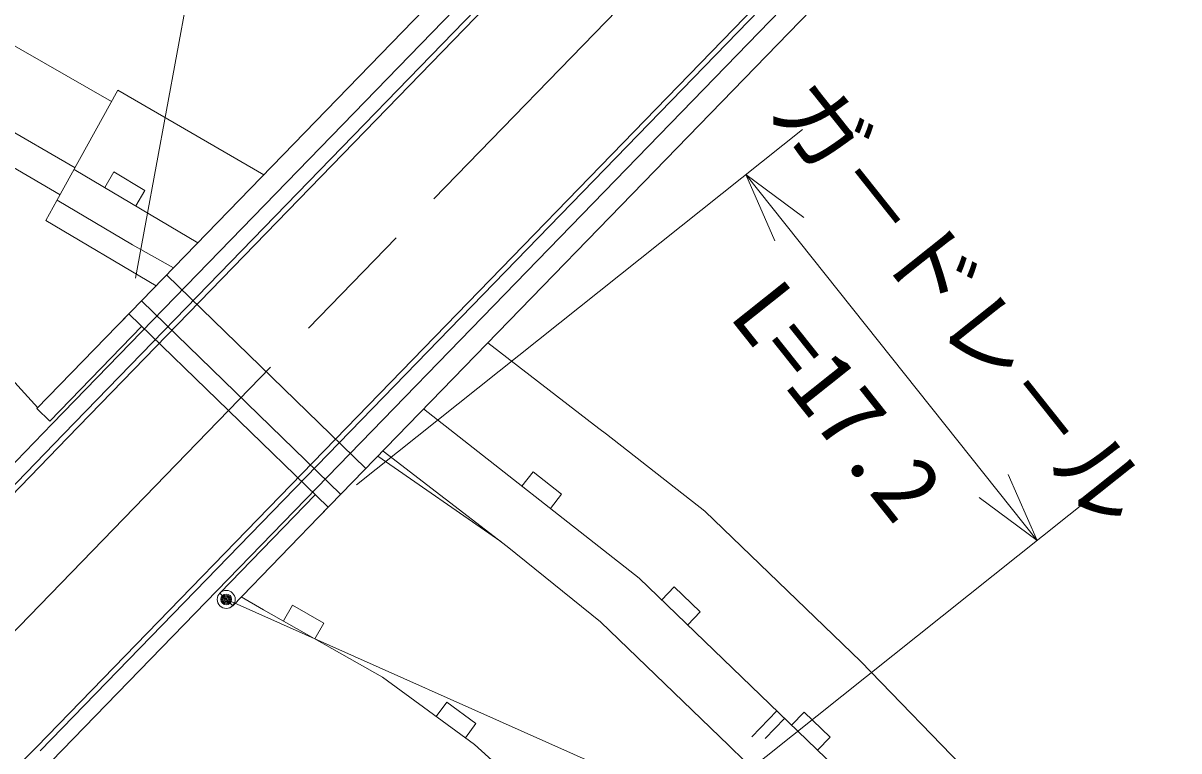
# Model space of a CAD drawing. Units: millimetres on the paper. Extents: x 40 to 680, y 20 to 380.
# Drawn here: x 507.81 to 539.85, y 267.31 to 287.48 of the extents above; entities that cross this region are included whole.
import ezdxf
from ezdxf.enums import TextEntityAlignment as Align

# ---------------------------------------------------------------- set-up
doc = ezdxf.new("R2010")
doc.units = ezdxf.units.MM
doc.header["$PDMODE"] = 32
doc.header["$PDSIZE"] = 0.5
doc.linetypes.add('CHAIN', pattern=[18.5, 12, -1.5, 3.5, -1.5])
for name, color, linetype, lineweight in [('M-BGD', 7, 'Continuous', 13), ('M-BMK', 2, 'CHAIN', 13), ('M-STR-STRC', 7, 'Continuous', 13)]:
    doc.layers.add(name, color=color, linetype=linetype, lineweight=lineweight)
doc.styles.add('@ＭＳ ゴシック', font='')
doc.styles.add('ＭＳ ゴシック', font='')
doc.styles.get('@ＭＳ ゴシック').set_extended_font_data('@MS Gothic')
doc.styles.get('ＭＳ ゴシック').set_extended_font_data('MS Gothic')

msp = doc.modelspace()

# ---------------------------------------------------------------- linework, layer by layer
at = {"layer": 'M-BGD'}
for p, q in [((510.489, 279.165), (534.482, 303.874)), ((508.616, 276.374), (534.912, 303.456)), ((508.93, 276.087), (535.217, 303.16)), ((508.286, 267.314), (536.815, 296.695)), ((508.591, 267.018), (537.12, 296.399)), ((516.013, 273.8), (537.55, 295.981)), ((500.922, 290.642), (510.264, 285.307)), ((509.249, 283.468), (503.155, 287.002)), ((508.749, 282.564), (510.435, 285.616)), ((510.435, 285.616), (514.483, 283.278)), ((505.402, 284.722), (508.836, 282.721)), ((509.225, 283.426), (512.651, 281.391)), ((510.327, 283.353), (510.072, 282.923)), ((511.187, 282.842), (510.327, 283.353)), ((510.932, 282.413), (511.187, 282.842)), ((508.444, 282.011), (508.749, 282.564)), ((508.755, 282.574), (510.846, 281.338)), ((508.444, 282.011), (511.495, 280.2)), ((508.215, 276.823), (503.688, 281.785)), ((510.846, 281.338), (511.977, 280.697)), ((511.788, 280.502), (517.312, 275.138)), ((511.091, 279.784), (516.615, 274.42)), ((510.743, 279.426), (508.194, 276.801)), ((510.743, 279.426), (516.267, 274.062)), ((511.101, 279.077), (508.553, 276.453)), ((520.696, 278.623), (523.773, 276.248)), ((508.553, 276.453), (508.194, 276.801)), ((524.889, 272.1), (518.914, 276.788)), ((506.541, 274.238), (508.616, 276.374)), ((523.773, 276.248), (523.983, 276.086)), ((506.846, 273.942), (508.93, 276.087)), ((523.983, 276.086), (526.713, 273.953)), ((517.789, 275.616), (521.23, 272.981)), ((521.05, 273.119), (517.646, 275.481)), ((521.949, 275.042), (521.64, 274.649)), ((522.735, 274.425), (521.949, 275.042)), ((515.908, 274.41), (513.261, 271.684)), ((522.427, 274.032), (522.735, 274.425)), ((516.267, 274.062), (513.62, 271.335)), ((526.713, 273.953), (531.032, 269.791)), ((521.23, 272.981), (523.819, 270.888)), ((532.172, 265.082), (524.889, 272.1)), ((525.863, 271.856), (525.516, 271.496)), ((526.583, 271.162), (525.863, 271.856)), ((513.859, 271.581), (514.474, 271.219)), ((514.474, 271.219), (517.772, 269.353)), ((515.28, 271.347), (515.032, 270.913)), ((516.149, 270.853), (515.28, 271.347)), ((526.236, 270.802), (526.583, 271.162)), ((515.901, 270.418), (516.149, 270.853)), ((523.819, 270.888), (527.371, 267.466)), ((531.032, 269.791), (535.031, 265.666)), ((517.772, 269.353), (520.322, 267.487)), ((519.558, 268.666), (519.263, 268.262)), ((520.365, 268.075), (519.558, 268.666)), ((528.706, 268.422), (528.009, 267.705)), ((528.385, 267.661), (528.922, 268.214)), ((529.463, 268.387), (529.116, 268.027)), ((530.183, 267.693), (529.463, 268.387)), ((520.07, 267.672), (520.365, 268.075)), ((529.836, 267.333), (530.183, 267.693)), ((520.322, 267.487), (524.086, 264.136)), ((530.383, 264.536), (527.371, 267.466))]:
    msp.add_line(p, q, dxfattribs=at)
for points in [[(506.954, 273.837), (509.037, 275.983), (535.325, 303.055)], [(536.707, 296.799), (508.179, 267.419), (507.852, 267.087)]]:
    msp.add_lwpolyline(points, dxfattribs=at)
at = {"layer": 'M-BMK'}
msp.add_line((506.313, 269.337), (537.399, 301.351), dxfattribs=at)
at = {"layer": 'M-STR-STRC'}
for p, q in [((510.924, 280.409), (516.074, 308.273)), ((517.049, 274.684), (529.414, 284.526)), ((527.849, 283.281), (535.919, 273.142)), ((529.458, 282.091), (527.849, 283.281)), ((527.849, 283.281), (528.647, 281.447)), ((535.919, 273.142), (535.121, 274.976)), ((525.119, 264.546), (537.484, 274.387)), ((534.311, 274.331), (535.919, 273.142)), ((513.261, 271.684), (513.62, 271.335)), ((513.577, 271.449), (551.877, 254.41))]:
    msp.add_line(p, q, dxfattribs=at)
for radius in [0.15, 0.12, 0.09, 0.06, 0.03]:
    msp.add_circle((513.44, 271.51), radius, dxfattribs=at)
msp.add_point((513.44, 271.51), dxfattribs=at)

# ---------------------------------------------------------------- texts
at = {"layer": 'M-STR-STRC', "style": 'ＭＳ ゴシック'}
msp.add_text('ガ－ドレ－ル', height=1.833, rotation=308.517, dxfattribs=at).set_placement((532.667, 278.834), align=Align.BOTTOM_CENTER)
at = {"layer": 'M-STR-STRC', "style": '@ＭＳ ゴシック'}
msp.add_text('L=17.2', height=1.833, rotation=308.517, dxfattribs=at).set_placement((531.102, 277.588), align=Align.TOP_CENTER)

doc.saveas('drawing.dxf')
